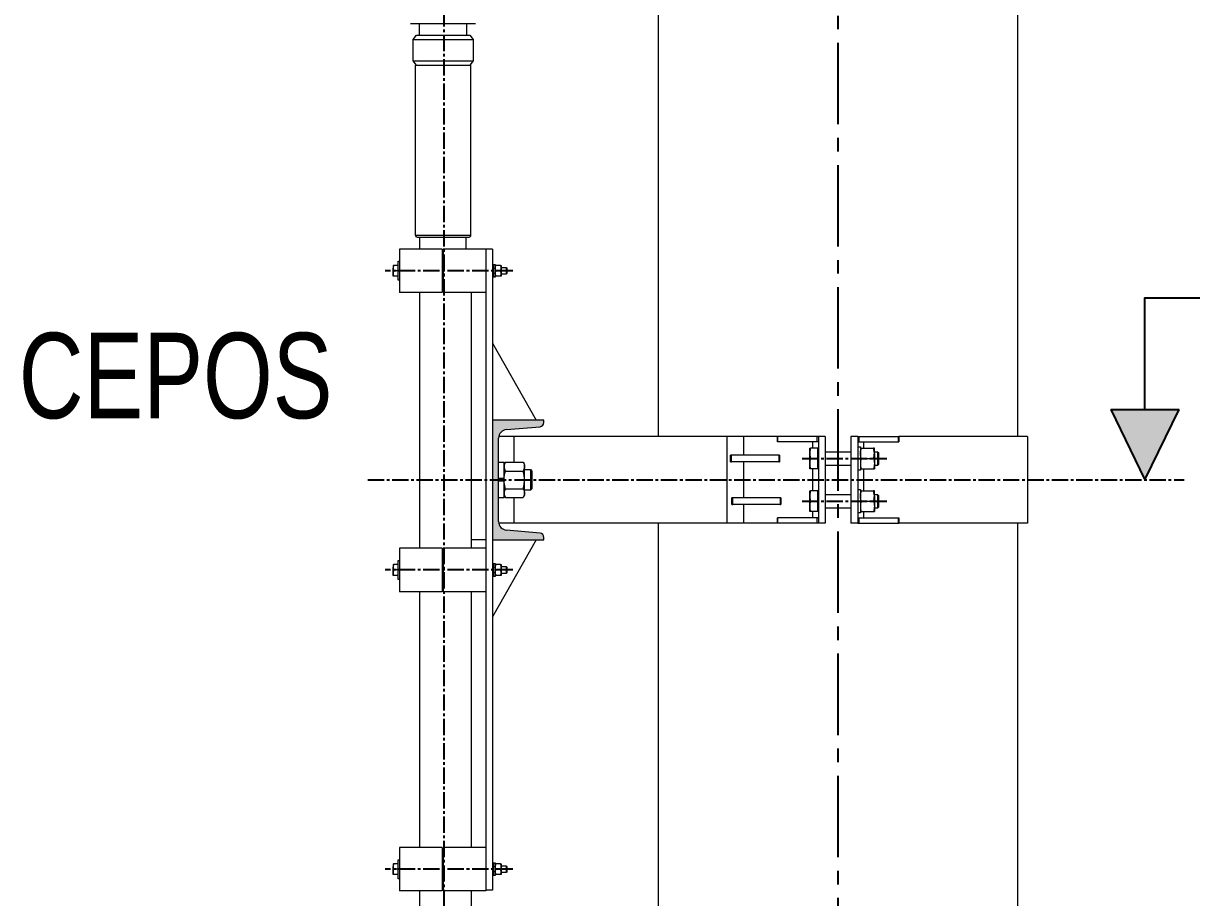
# Model space of a CAD drawing. Header units: millimetres. Extents: x 1587714 to 3094800, y -694377 to -413614.
# Drawn here: x 2045935 to 2047301, y -555369 to -554347 of the extents above; entities that cross this region are included whole.
import ezdxf

# ---------------------------------------------------------------- set-up
doc = ezdxf.new("R2010")
doc.units = ezdxf.units.MM
doc.linetypes.add('CENTER2', pattern=[28.575, 19.05, -3.175, 3.175, -3.175])
for name, color, linetype in [('0_EJES', 1, 'CENTER2'), ('M0_EQUIPOS', 7, 'Continuous'), ('M2_PLBULONES', 2, 'Continuous'), ('M_DIM', 1, 'Continuous'), ('M_HATCH', 9, 'Continuous')]:
    doc.layers.add(name, color=color, linetype=linetype)
doc.styles.add('ARIAL', font='arial.ttf', dxfattribs={"width": 0.8})

msp = doc.modelspace()

# ---------------------------------------------------------------- hatches: boundary and pattern name
at = {"layer": 'M_HATCH'}
msp.add_hatch(color=256, dxfattribs=at).paths.add_polyline_path([(2046490.7201, -554831.7805), (2046490.7201, -554929.4294, 0.388878732), (2046499.8486, -554939.3913), (2046539.1559, -554942.8303, -0.388878732), (2046543.7201, -554947.8112), (2046543.7201, -554950.6049), (2046483.7201, -554950.6049), (2046483.7201, -554810.6049), (2046543.7201, -554810.6049), (2046543.7201, -554813.3986, -0.388878732), (2046539.1559, -554818.3796), (2046499.8486, -554821.8185, 0.388878732)])

# ---------------------------------------------------------------- linework, layer by layer
at = {"layer": '0_EJES', "color": 8, "ltscale": 5}
msp.add_line((2046887.7201, -561179.822), (2046887.7201, -549179.822), dxfattribs=at)
at = {"layer": '0_EJES'}
for p, q in [((2046427.1142, -560322.6049), (2046427.1142, -553120.5363)), ((2046507.2944, -554636.005), (2046357.8351, -554636.005)), ((2046845.6581, -554855.605), (2046944.7021, -554855.605)), ((2046337.6455, -554880.6049), (2047292.408, -554880.6049)), ((2046845.6581, -554905.6049), (2046944.7021, -554905.6049)), ((2046507.2944, -554986.005), (2046357.8351, -554986.005)), ((2046507.2944, -555336.0049), (2046357.8351, -555336.0049))]:
    msp.add_line(p, q, dxfattribs=at)
at = {"layer": 'M0_EQUIPOS', "color": 1, "linetype": 'Continuous', "lineweight": 15}
for p, q in [((2046677.7201, -554829.805), (2046677.7201, -552466.405)), ((2047097.7201, -552466.405), (2047097.7201, -554829.805)), ((2046677.7201, -555443.8049), (2046677.7201, -554931.4049)), ((2047097.7201, -554931.4049), (2047097.7201, -555443.8049))]:
    msp.add_line(p, q, dxfattribs=at)
at = {"layer": 'M0_EQUIPOS', "color": 221, "linetype": 'Continuous', "lineweight": 15}
for p, q in [((2046387.8201, -554346.6049), (2046463.8201, -554346.6049)), ((2046398.3201, -554360.6049), (2046398.3201, -554346.6049)), ((2046453.3201, -554346.6049), (2046453.3201, -554360.6049)), ((2046390.8201, -554365.6049), (2046394.5485, -554360.6049)), ((2046390.8201, -554390.6049), (2046390.8201, -554365.6049)), ((2046390.8201, -554365.6049), (2046460.8201, -554365.6049)), ((2046394.5485, -554360.6049), (2046457.0917, -554360.6049)), ((2046457.0917, -554360.6049), (2046460.8201, -554365.6049)), ((2046460.8201, -554365.6049), (2046460.8201, -554390.6049)), ((2046394.5485, -554395.6049), (2046390.8201, -554390.6049)), ((2046390.8201, -554390.6049), (2046460.8201, -554390.6049)), ((2046393.3201, -554594.6049), (2046393.3201, -554395.6049)), ((2046393.3201, -554395.6049), (2046458.3201, -554395.6049)), ((2046460.8201, -554390.6049), (2046457.0917, -554395.6049)), ((2046458.3201, -554594.6049), (2046458.3201, -554395.6049)), ((2046458.3201, -554594.6049), (2046393.3201, -554594.6049)), ((2046395.3201, -554596.6049), (2046456.3201, -554596.6049))]:
    msp.add_line(p, q, dxfattribs=at)
at = {"layer": 'M0_EQUIPOS', "color": 180, "linetype": 'Continuous', "lineweight": 15}
for p, q in [((2046398.7201, -554610.6049), (2046398.7201, -554596.6049)), ((2046452.9201, -554610.6049), (2046452.9201, -554596.6049)), ((2046398.7201, -554960.605), (2046398.7201, -554661.4049)), ((2046458.7201, -554661.4049), (2046458.7201, -554960.605)), ((2046398.7201, -555310.6049), (2046398.7201, -555011.4049)), ((2046458.7201, -555011.4049), (2046458.7201, -555310.6049)), ((2046398.7201, -555895.6049), (2046398.7201, -555361.405)), ((2046458.7201, -555361.405), (2046458.7201, -555895.6049))]:
    msp.add_line(p, q, dxfattribs=at)
at = {"layer": 'M0_EQUIPOS', "linetype": 'Continuous', "lineweight": 15}
for p, q in [((2046374.8201, -554610.6049), (2046374.8201, -554661.4049)), ((2046424.8201, -554610.6049), (2046374.8201, -554610.6049)), ((2046424.8201, -554610.6049), (2046424.8201, -554661.4049)), ((2046425.8201, -554610.6049), (2046425.8201, -554661.4049)), ((2046475.8201, -554610.6049), (2046425.8201, -554610.6049)), ((2046475.8201, -554610.6049), (2046475.8201, -554661.4049)), ((2046475.8201, -554610.6049), (2046475.8201, -555360.6049)), ((2046483.7201, -554610.6049), (2046475.8201, -554610.6049)), ((2046483.7201, -554610.6049), (2046483.7201, -554810.6049)), ((2046424.8201, -554632.0362), (2046425.8201, -554632.0362)), ((2046425.8201, -554639.9736), (2046424.8201, -554639.9736)), ((2046424.8201, -554661.4049), (2046374.8201, -554661.4049)), ((2046475.8201, -554661.4049), (2046425.8201, -554661.4049)), ((2046483.7201, -554720.6049), (2046534.5201, -554810.6049)), ((2046483.7201, -554810.6049), (2046483.7201, -554950.6049)), ((2046543.7201, -554810.6049), (2046483.7201, -554810.6049)), ((2046499.8486, -554821.8185), (2046539.1559, -554818.3796)), ((2046543.7201, -554813.3985), (2046543.7201, -554810.6049)), ((2046490.7201, -554929.4294), (2046490.7201, -554831.7805)), ((2046508.6201, -554829.805), (2046490.9172, -554829.805)), ((2046757.7201, -554829.805), (2046508.6201, -554829.805)), ((2046508.6201, -554829.805), (2046508.6201, -554859.8203)), ((2046776.948, -554829.805), (2046757.7201, -554829.805)), ((2046757.7201, -554829.805), (2046757.7201, -554931.4049)), ((2046776.948, -554829.805), (2046776.948, -554851.655)), ((2046816.7072, -554829.805), (2046776.948, -554829.805)), ((2046816.7072, -554836.1549), (2046816.7072, -554829.805)), ((2046816.9228, -554829.805), (2046816.7072, -554829.805)), ((2046816.9228, -554829.805), (2046816.9228, -554836.1549)), ((2046863.0358, -554829.805), (2046816.9228, -554829.805)), ((2046863.0358, -554829.805), (2046863.0358, -554836.1549)), ((2046864.8201, -554829.805), (2046863.0358, -554829.805)), ((2046872.7201, -554829.805), (2046864.8201, -554829.805)), ((2046864.8201, -554829.805), (2046864.8201, -554931.4049)), ((2046872.7201, -554829.805), (2046872.7201, -554931.4049)), ((2046902.7201, -554829.805), (2046902.7201, -554931.4049)), ((2046910.6201, -554829.805), (2046902.7201, -554829.805)), ((2046910.6201, -554829.805), (2046910.6201, -554931.4049)), ((2046910.6202, -554829.805), (2046912.4045, -554829.805)), ((2046912.4045, -554836.1549), (2046912.4045, -554829.805)), ((2046912.4045, -554829.805), (2046958.5174, -554829.805)), ((2046958.5174, -554836.1549), (2046958.5174, -554829.805)), ((2046958.5174, -554829.805), (2046958.7331, -554829.805)), ((2046958.7331, -554829.805), (2046958.7331, -554836.1549)), ((2047109.1201, -554829.805), (2046958.7331, -554829.805)), ((2047109.1201, -554829.805), (2047109.1201, -554931.4049)), ((2046816.9228, -554836.1549), (2046816.7072, -554836.1549)), ((2046863.0358, -554836.1549), (2046816.9228, -554836.1549)), ((2046857.8977, -554836.1549), (2046857.8977, -554843.6049)), ((2046864.8201, -554836.1549), (2046863.0358, -554836.1549)), ((2046910.6202, -554836.1549), (2046912.4045, -554836.1549)), ((2046912.4045, -554836.1549), (2046958.5174, -554836.1549)), ((2046917.5425, -554836.1549), (2046917.5425, -554843.6049)), ((2046958.5174, -554836.1549), (2046958.7331, -554836.1549)), ((2046761.8103, -554859.555), (2046761.8103, -554851.655)), ((2046762.9329, -554851.655), (2046761.8103, -554851.655)), ((2046761.8103, -554859.555), (2046762.9329, -554859.555)), ((2046762.9329, -554859.555), (2046762.9329, -554851.655)), ((2046818.4269, -554851.655), (2046762.9329, -554851.655)), ((2046818.4269, -554859.555), (2046762.9329, -554859.555)), ((2046776.948, -554859.555), (2046776.948, -554901.6549)), ((2046818.4269, -554851.655), (2046818.4269, -554859.555)), ((2046819.3042, -554851.655), (2046818.4269, -554851.655)), ((2046818.4269, -554859.555), (2046819.3042, -554859.555)), ((2046819.3042, -554851.655), (2046819.3042, -554859.555)), ((2046857.8977, -554867.6049), (2046857.8977, -554893.6049)), ((2046917.5425, -554867.6049), (2046917.5425, -554893.6049)), ((2046508.6201, -554901.3895), (2046508.6201, -554931.4049)), ((2046763.3314, -554909.5549), (2046763.3314, -554901.6549)), ((2046764.461, -554901.6549), (2046763.3314, -554901.6549)), ((2046764.461, -554909.5549), (2046764.461, -554901.6549)), ((2046819.9059, -554901.6549), (2046764.461, -554901.6549)), ((2046819.9059, -554901.6549), (2046819.9059, -554909.5549)), ((2046820.7763, -554901.6549), (2046819.9059, -554901.6549)), ((2046820.7763, -554901.6549), (2046820.7763, -554909.5549)), ((2046913.7825, -554891.9017), (2046913.7825, -554919.3083)), ((2046763.3314, -554909.5549), (2046764.461, -554909.5549)), ((2046819.9059, -554909.5549), (2046764.461, -554909.5549)), ((2046776.948, -554909.5549), (2046776.948, -554931.4049)), ((2046819.9059, -554909.5549), (2046820.7763, -554909.5549)), ((2046816.7072, -554931.4049), (2046816.7072, -554925.055)), ((2046816.9228, -554925.055), (2046816.7072, -554925.055)), ((2046816.9228, -554925.055), (2046816.9228, -554931.4049)), ((2046863.0358, -554925.055), (2046816.9228, -554925.055)), ((2046857.8977, -554917.6049), (2046857.8977, -554925.055)), ((2046864.8201, -554925.055), (2046863.0358, -554925.055)), ((2046863.0358, -554925.055), (2046863.0358, -554931.4049)), ((2046913.7825, -554919.3083), (2046910.6201, -554919.3083)), ((2046910.6202, -554925.055), (2046912.4045, -554925.055)), ((2046912.4045, -554931.4049), (2046912.4045, -554925.055)), ((2046912.4045, -554925.055), (2046958.5174, -554925.055)), ((2046917.5425, -554917.6049), (2046917.5425, -554925.055)), ((2046958.5174, -554931.4049), (2046958.5174, -554925.055)), ((2046958.5174, -554925.055), (2046958.7331, -554925.055)), ((2046958.7331, -554925.055), (2046958.7331, -554931.4049)), ((2046508.6201, -554931.4049), (2046490.9172, -554931.4049)), ((2046539.1559, -554942.8303), (2046499.8486, -554939.3913)), ((2046757.7201, -554931.4049), (2046508.6201, -554931.4049)), ((2046776.948, -554931.4049), (2046757.7201, -554931.4049)), ((2046816.7072, -554931.4049), (2046776.948, -554931.4049)), ((2046816.9228, -554931.4049), (2046816.7072, -554931.4049)), ((2046863.0358, -554931.4049), (2046816.9228, -554931.4049)), ((2046864.8201, -554931.4049), (2046863.0358, -554931.4049)), ((2046872.7201, -554931.4049), (2046864.8201, -554931.4049)), ((2046910.6201, -554931.4049), (2046902.7201, -554931.4049)), ((2046910.6202, -554931.4049), (2046912.4045, -554931.4049)), ((2046912.4045, -554931.4049), (2046958.5174, -554931.4049)), ((2046958.5174, -554931.4049), (2046958.7331, -554931.4049)), ((2047109.1201, -554931.4049), (2046958.7331, -554931.4049)), ((2046475.8201, -554950.6049), (2046458.7201, -554950.6049)), ((2046483.7201, -554950.6049), (2046543.7201, -554950.6049)), ((2046483.7201, -554950.6049), (2046483.7201, -555360.6049)), ((2046534.5201, -554950.6049), (2046483.7201, -555040.6049)), ((2046543.7201, -554950.6049), (2046543.7201, -554947.8112)), ((2046424.8201, -554960.605), (2046374.8201, -554960.605)), ((2046374.8201, -554960.605), (2046374.8201, -555011.4049)), ((2046424.8201, -554960.605), (2046424.8201, -555011.4049)), ((2046475.8201, -554960.605), (2046425.8201, -554960.605)), ((2046425.8201, -554960.605), (2046425.8201, -555011.4049)), ((2046475.8201, -554960.605), (2046475.8201, -555011.4049)), ((2046424.8201, -554982.0362), (2046425.8201, -554982.0362)), ((2046425.8201, -554989.9737), (2046424.8201, -554989.9737)), ((2046424.8201, -555011.4049), (2046374.8201, -555011.4049)), ((2046475.8201, -555011.4049), (2046425.8201, -555011.4049)), ((2046374.8201, -555310.6049), (2046374.8201, -555361.405)), ((2046424.8201, -555310.6049), (2046374.8201, -555310.6049)), ((2046424.8201, -555310.6049), (2046424.8201, -555361.405)), ((2046425.8201, -555310.6049), (2046425.8201, -555361.405)), ((2046475.8201, -555310.6049), (2046425.8201, -555310.6049)), ((2046475.8201, -555310.6049), (2046475.8201, -555361.405)), ((2046424.8201, -555332.0362), (2046425.8201, -555332.0362)), ((2046425.8201, -555339.9736), (2046424.8201, -555339.9736)), ((2046424.8201, -555361.405), (2046374.8201, -555361.405)), ((2046475.8201, -555361.405), (2046425.8201, -555361.405)), ((2046483.7201, -555360.6049), (2046475.8201, -555360.6049))]:
    msp.add_line(p, q, dxfattribs=at)
at = {"layer": 'M0_EQUIPOS', "color": 221, "linetype": 'Continuous', "lineweight": 15}
for centre, start, end in [((2046395.3201, -554594.6049), 180, 270), ((2046456.3201, -554594.6049), 270, 0)]:
    msp.add_arc(centre, 2, start, end, dxfattribs=at)
at = {"layer": 'M0_EQUIPOS', "linetype": 'Continuous', "lineweight": 15}
for centre, radius, start, end in [((2046538.7201, -554813.3986), 5, 275, 0), ((2046500.7201, -554831.7805), 10, 95, 180), ((2046500.7201, -554929.4294), 10, 180, 265), ((2046538.7201, -554947.8112), 5, 0, 85)]:
    msp.add_arc(centre, radius, start, end, dxfattribs=at)
at = {"layer": 'M2_PLBULONES', "linetype": 'Continuous', "lineweight": 15}
for p, q in [((2046373.2199, -554624.8924), (2046374.8201, -554624.8924)), ((2046373.2199, -554645.1052), (2046373.2199, -554624.8924)), ((2046484.8201, -554628.5627), (2046486.8013, -554628.5627)), ((2046484.8201, -554628.5627), (2046484.8201, -554643.4471)), ((2046486.8013, -554628.5627), (2046486.8013, -554643.4471)), ((2046367.8181, -554629.655), (2046367.2509, -554632.8299)), ((2046367.2509, -554629.655), (2046367.2509, -554632.8299)), ((2046367.2509, -554639.1799), (2046367.2509, -554632.8299)), ((2046367.8181, -554636.0049), (2046367.2509, -554639.1799)), ((2046367.2509, -554642.3549), (2046367.2509, -554639.1799)), ((2046373.2199, -554629.655), (2046367.8181, -554629.655)), ((2046373.2199, -554636.0049), (2046367.8181, -554636.0049)), ((2046373.2199, -554642.3549), (2046367.8181, -554642.3549)), ((2046483.7201, -554632.0362), (2046484.8201, -554632.0362)), ((2046484.8201, -554639.9736), (2046483.7201, -554639.9736)), ((2046492.9418, -554629.655), (2046487.5951, -554629.655)), ((2046492.9418, -554636.0049), (2046487.5951, -554636.0049)), ((2046492.9418, -554642.3549), (2046487.5951, -554642.3549)), ((2046493.7355, -554629.655), (2046493.7355, -554632.8299)), ((2046493.7355, -554632.0362), (2046499.59, -554632.0362)), ((2046493.7355, -554632.8299), (2046493.7355, -554639.1799)), ((2046493.7355, -554639.1799), (2046493.7355, -554642.3549)), ((2046499.59, -554639.9736), (2046493.7355, -554639.9736)), ((2046499.59, -554632.0362), (2046500.2199, -554632.6661)), ((2046499.59, -554632.0362), (2046499.59, -554639.9736)), ((2046500.2199, -554639.3437), (2046499.59, -554639.9736)), ((2046500.2199, -554632.6661), (2046500.2199, -554639.3437)), ((2046373.2199, -554647.1174), (2046373.2199, -554645.1052)), ((2046374.8201, -554647.1174), (2046373.2199, -554647.1174)), ((2046486.8013, -554643.4471), (2046484.8201, -554643.4471)), ((2046854.5001, -554849.6049), (2046854.5001, -554843.6049)), ((2046864.0201, -554843.6049), (2046855.5719, -554843.6049)), ((2046864.0201, -554843.6049), (2046864.8201, -554843.6049)), ((2046864.0201, -554849.6049), (2046864.0201, -554843.6049)), ((2046872.7201, -554847.6049), (2046902.7201, -554847.6049)), ((2046910.6201, -554841.9016), (2046913.7825, -554841.9016)), ((2046913.7825, -554841.9016), (2046913.7825, -554869.3082)), ((2046914.8543, -554843.6049), (2046929.1107, -554843.6049)), ((2046930.1825, -554849.6049), (2046930.1825, -554843.6049)), ((2046930.1825, -554847.6049), (2046933.7186, -554847.6049)), ((2046933.7186, -554847.6049), (2046934.8201, -554848.7064)), ((2046933.7186, -554847.6049), (2046933.7186, -554863.605)), ((2046490.7201, -554859.688), (2046497.0701, -554859.688)), ((2046497.0701, -554878.9638), (2046497.0701, -554859.688)), ((2046497.0701, -554862.6049), (2046498.6778, -554859.8203)), ((2046498.6778, -554859.8203), (2046519.3624, -554859.8203)), ((2046519.3624, -554859.8203), (2046520.9701, -554862.6049)), ((2046854.5001, -554861.6049), (2046854.5001, -554849.6049)), ((2046854.5001, -554867.6049), (2046854.5001, -554861.6049)), ((2046864.0201, -554855.605), (2046855.5719, -554855.605)), ((2046864.0201, -554855.605), (2046864.0201, -554849.6049)), ((2046864.0201, -554861.6049), (2046864.0201, -554855.605)), ((2046864.0201, -554867.6049), (2046864.0201, -554861.6049)), ((2046914.8543, -554855.605), (2046929.1107, -554855.605)), ((2046930.1825, -554849.6049), (2046930.1825, -554861.6049)), ((2046930.1825, -554861.6049), (2046930.1825, -554867.6049)), ((2046934.8201, -554848.7064), (2046934.8201, -554862.5035)), ((2046498.6778, -554870.2126), (2046519.3624, -554870.2126)), ((2046520.9701, -554865.0164), (2046520.9701, -554862.6049)), ((2046520.9701, -554880.6049), (2046520.9701, -554865.0164)), ((2046520.9701, -554868.605), (2046527.9721, -554868.605)), ((2046527.9721, -554868.605), (2046529.6201, -554870.2529)), ((2046527.9721, -554868.605), (2046527.9721, -554869.5142)), ((2046527.9721, -554869.5142), (2046527.9721, -554892.6049)), ((2046529.6201, -554870.2529), (2046529.6201, -554871.0373)), ((2046529.6201, -554871.0373), (2046529.6201, -554890.9569)), ((2046864.0201, -554867.6049), (2046855.5719, -554867.6049)), ((2046864.8201, -554867.6049), (2046864.0201, -554867.6049)), ((2046902.7201, -554863.605), (2046872.7201, -554863.605)), ((2046913.7825, -554869.3082), (2046910.6201, -554869.3082)), ((2046914.8543, -554867.6049), (2046929.1107, -554867.6049)), ((2046933.7186, -554863.605), (2046930.1825, -554863.605)), ((2046934.8201, -554862.5035), (2046933.7186, -554863.605)), ((2046497.0701, -554878.9638), (2046490.7201, -554878.9638)), ((2046490.7201, -554879.5936), (2046497.0701, -554879.5936)), ((2046490.7201, -554881.6163), (2046497.0701, -554881.6163)), ((2046497.0701, -554882.2461), (2046490.7201, -554882.2461)), ((2046497.0701, -554879.1927), (2046497.0701, -554878.9638)), ((2046497.0701, -554880.6049), (2046497.0701, -554879.1927)), ((2046497.0701, -554880.6049), (2046497.0701, -554882.0172)), ((2046497.0701, -554882.0172), (2046497.0701, -554882.2461)), ((2046497.0701, -554901.5219), (2046497.0701, -554882.2461)), ((2046520.9701, -554896.1933), (2046520.9701, -554880.6049)), ((2046497.0701, -554901.5219), (2046490.7201, -554901.5219)), ((2046498.6778, -554901.3895), (2046497.0701, -554898.6049)), ((2046498.6778, -554890.9972), (2046519.3624, -554890.9972)), ((2046498.6778, -554901.3895), (2046519.3624, -554901.3895)), ((2046520.9701, -554898.6049), (2046519.3624, -554901.3895)), ((2046527.9721, -554892.6049), (2046520.9701, -554892.6049)), ((2046520.9701, -554898.6049), (2046520.9701, -554896.1933)), ((2046529.6201, -554890.9569), (2046527.9721, -554892.6049)), ((2046854.5001, -554899.6049), (2046854.5001, -554893.6049)), ((2046854.5001, -554911.6049), (2046854.5001, -554899.6049)), ((2046864.0201, -554893.6049), (2046855.5719, -554893.6049)), ((2046864.0201, -554893.6049), (2046864.8201, -554893.6049)), ((2046864.0201, -554899.6049), (2046864.0201, -554893.6049)), ((2046864.0201, -554905.6049), (2046864.0201, -554899.6049)), ((2046872.7201, -554897.6049), (2046902.7201, -554897.6049)), ((2046910.6201, -554891.9017), (2046913.7825, -554891.9017)), ((2046914.8543, -554893.6049), (2046929.1107, -554893.6049)), ((2046930.1825, -554899.6049), (2046930.1825, -554893.6049)), ((2046930.1825, -554897.6049), (2046933.7186, -554897.6049)), ((2046930.1825, -554899.6049), (2046930.1825, -554911.6049)), ((2046933.7186, -554897.6049), (2046934.8201, -554898.7064)), ((2046933.7186, -554897.6049), (2046933.7186, -554913.6049)), ((2046934.8201, -554898.7064), (2046934.8201, -554912.5034)), ((2046854.5001, -554917.6049), (2046854.5001, -554911.6049)), ((2046864.0201, -554905.6049), (2046855.5719, -554905.6049)), ((2046864.0201, -554911.6049), (2046864.0201, -554905.6049)), ((2046864.0201, -554917.6049), (2046864.0201, -554911.6049)), ((2046902.7201, -554913.6049), (2046872.7201, -554913.6049)), ((2046914.8543, -554905.6049), (2046929.1107, -554905.6049)), ((2046930.1825, -554911.6049), (2046930.1825, -554917.6049)), ((2046933.7186, -554913.6049), (2046930.1825, -554913.6049)), ((2046934.8201, -554912.5034), (2046933.7186, -554913.6049)), ((2046864.0201, -554917.6049), (2046855.5719, -554917.6049)), ((2046864.8201, -554917.6049), (2046864.0201, -554917.6049)), ((2046914.8543, -554917.6049), (2046929.1107, -554917.6049)), ((2046367.8181, -554979.655), (2046367.2509, -554982.8299)), ((2046367.2509, -554979.655), (2046367.2509, -554982.8299)), ((2046367.2509, -554989.1799), (2046367.2509, -554982.8299)), ((2046373.2199, -554979.655), (2046367.8181, -554979.655)), ((2046373.2199, -554974.8924), (2046374.8201, -554974.8924)), ((2046373.2199, -554995.1052), (2046373.2199, -554974.8924)), ((2046483.7201, -554982.0362), (2046484.8201, -554982.0362)), ((2046484.8201, -554978.5628), (2046486.8013, -554978.5628)), ((2046484.8201, -554978.5628), (2046484.8201, -554993.4471)), ((2046486.8013, -554978.5628), (2046486.8013, -554993.4471)), ((2046492.9418, -554979.655), (2046487.5951, -554979.655)), ((2046493.7355, -554979.655), (2046493.7355, -554982.8299)), ((2046493.7355, -554982.0362), (2046499.59, -554982.0362)), ((2046493.7355, -554982.8299), (2046493.7355, -554989.1799)), ((2046499.59, -554982.0362), (2046500.2199, -554982.6661)), ((2046499.59, -554982.0362), (2046499.59, -554989.9737)), ((2046500.2199, -554982.6661), (2046500.2199, -554989.3437)), ((2046367.8181, -554986.0049), (2046367.2509, -554989.1799)), ((2046367.2509, -554992.3549), (2046367.2509, -554989.1799)), ((2046373.2199, -554986.0049), (2046367.8181, -554986.0049)), ((2046373.2199, -554992.3549), (2046367.8181, -554992.3549)), ((2046373.2199, -554997.1175), (2046373.2199, -554995.1052)), ((2046374.8201, -554997.1175), (2046373.2199, -554997.1175)), ((2046484.8201, -554989.9737), (2046483.7201, -554989.9737)), ((2046486.8013, -554993.4471), (2046484.8201, -554993.4471)), ((2046492.9418, -554986.0049), (2046487.5951, -554986.0049)), ((2046492.9418, -554992.3549), (2046487.5951, -554992.3549)), ((2046493.7355, -554989.1799), (2046493.7355, -554992.3549)), ((2046499.59, -554989.9737), (2046493.7355, -554989.9737)), ((2046500.2199, -554989.3437), (2046499.59, -554989.9737)), ((2046373.2199, -555324.8925), (2046374.8201, -555324.8925)), ((2046373.2199, -555345.1052), (2046373.2199, -555324.8925)), ((2046367.8181, -555329.6549), (2046367.2509, -555332.8299)), ((2046367.2509, -555329.6549), (2046367.2509, -555332.8299)), ((2046367.2509, -555339.1799), (2046367.2509, -555332.8299)), ((2046367.8181, -555336.0049), (2046367.2509, -555339.1799)), ((2046367.2509, -555342.355), (2046367.2509, -555339.1799)), ((2046373.2199, -555329.6549), (2046367.8181, -555329.6549)), ((2046373.2199, -555336.0049), (2046367.8181, -555336.0049)), ((2046483.7201, -555332.0362), (2046484.8201, -555332.0362)), ((2046484.8201, -555339.9736), (2046483.7201, -555339.9736)), ((2046484.8201, -555328.5627), (2046486.8013, -555328.5627)), ((2046484.8201, -555328.5627), (2046484.8201, -555343.4472)), ((2046486.8013, -555328.5627), (2046486.8013, -555343.4472)), ((2046492.9418, -555329.6549), (2046487.5951, -555329.6549)), ((2046492.9418, -555336.0049), (2046487.5951, -555336.0049)), ((2046493.7355, -555329.6549), (2046493.7355, -555332.8299)), ((2046493.7355, -555332.0362), (2046499.59, -555332.0362)), ((2046493.7355, -555332.8299), (2046493.7355, -555339.1799)), ((2046493.7355, -555339.1799), (2046493.7355, -555342.355)), ((2046499.59, -555339.9736), (2046493.7355, -555339.9736)), ((2046499.59, -555332.0362), (2046500.2199, -555332.6661)), ((2046499.59, -555332.0362), (2046499.59, -555339.9736)), ((2046500.2199, -555339.3437), (2046499.59, -555339.9736)), ((2046500.2199, -555332.6661), (2046500.2199, -555339.3437)), ((2046373.2199, -555342.355), (2046367.8181, -555342.355)), ((2046373.2199, -555347.1174), (2046373.2199, -555345.1052)), ((2046374.8201, -555347.1174), (2046373.2199, -555347.1174)), ((2046486.8013, -555343.4472), (2046484.8201, -555343.4472)), ((2046492.9418, -555342.355), (2046487.5951, -555342.355))]:
    msp.add_line(p, q, dxfattribs=at)
for points, knots in [([(2046367.2509, -554629.655), (2046367.2572, -554629.655), (2046367.2842, -554629.655), (2046367.5861, -554629.655), (2046367.8181, -554629.655)], [0, 0, 0, 0, 0.2318664923, 1, 1, 1, 1]), ([(2046367.2509, -554632.8299), (2046367.2515, -554632.9052), (2046367.2596, -554633.9776), (2046367.549, -554635.0282), (2046367.8181, -554636.0049)], [0, 0, 0, 0, 0.070191214, 1, 1, 1, 1]), ([(2046367.2509, -554639.1799), (2046367.2515, -554639.2552), (2046367.2595, -554640.3268), (2046367.549, -554641.3778), (2046367.8181, -554642.3549)], [0, 0, 0, 0, 0.0702648318, 1, 1, 1, 1]), ([(2046367.8181, -554642.3549), (2046367.5861, -554642.3549), (2046367.2842, -554642.3549), (2046367.2572, -554642.3549), (2046367.2509, -554642.3549)], [0, 0, 0, 0, 0.7681335077, 1, 1, 1, 1]), ([(2046486.8013, -554632.8299), (2046486.8961, -554632.0126), (2046487.0226, -554630.9225), (2046487.4805, -554629.9087), (2046487.5951, -554629.655)], [0, 0, 0, 0, 0.749748771, 1, 1, 1, 1]), ([(2046487.5951, -554629.655), (2046487.4081, -554629.655), (2046487.0298, -554629.655), (2046486.8188, -554629.655), (2046486.8046, -554629.655), (2046486.8013, -554629.655)], [0, 0, 0, 0, 0.429925074, 0.870070743, 1, 1, 1, 1]), ([(2046487.5951, -554636.0049), (2046487.4081, -554635.5652), (2046487.0299, -554634.6755), (2046486.8188, -554633.592), (2046486.8046, -554632.9713), (2046486.8013, -554632.8299)], [0, 0, 0, 0, 0.4299926481, 0.8700987382, 1, 1, 1, 1]), ([(2046486.8013, -554639.1799), (2046486.8039, -554639.0543), (2046486.8237, -554638.0717), (2046487.1436, -554636.9942), (2046487.5511, -554636.1013), (2046487.5951, -554636.0049)], [0, 0, 0, 0, 0.115627738, 0.904533043, 1, 1, 1, 1]), ([(2046487.5951, -554642.3549), (2046487.4742, -554642.0868), (2046487.017, -554641.0723), (2046486.8927, -554639.982), (2046486.8013, -554639.1799)], [0, 0, 0, 0, 0.264321129, 1, 1, 1, 1]), ([(2046486.8013, -554642.3549), (2046486.8961, -554642.3549), (2046487.0224, -554642.3549), (2046487.4805, -554642.3549), (2046487.5951, -554642.3549)], [0, 0, 0, 0, 0.7498500183, 1, 1, 1, 1]), ([(2046493.7355, -554632.8299), (2046493.6407, -554632.0126), (2046493.5143, -554630.9225), (2046493.0564, -554629.9087), (2046492.9418, -554629.655)], [0, 0, 0, 0, 0.7497492797, 1, 1, 1, 1]), ([(2046492.9418, -554629.655), (2046493.1287, -554629.655), (2046493.5071, -554629.655), (2046493.7181, -554629.655), (2046493.7323, -554629.655), (2046493.7355, -554629.655)], [0, 0, 0, 0, 0.4299251, 0.870070796, 1, 1, 1, 1]), ([(2046492.9418, -554636.0049), (2046493.1287, -554635.5652), (2046493.507, -554634.6755), (2046493.7181, -554633.592), (2046493.7323, -554632.9713), (2046493.7355, -554632.8299)], [0, 0, 0, 0, 0.429992675, 0.870098792, 1, 1, 1, 1]), ([(2046493.7355, -554639.1799), (2046493.733, -554639.0543), (2046493.7131, -554638.0717), (2046493.3932, -554636.9942), (2046492.9858, -554636.1013), (2046492.9418, -554636.0049)], [0, 0, 0, 0, 0.115627854, 0.904534385, 1, 1, 1, 1]), ([(2046492.9418, -554642.3549), (2046493.0626, -554642.0868), (2046493.5199, -554641.0723), (2046493.6441, -554639.982), (2046493.7355, -554639.1799)], [0, 0, 0, 0, 0.264320049, 1, 1, 1, 1]), ([(2046493.7355, -554642.3549), (2046493.6408, -554642.3549), (2046493.5145, -554642.3549), (2046493.0564, -554642.3549), (2046492.9418, -554642.3549)], [0, 0, 0, 0, 0.7498505279, 1, 1, 1, 1]), ([(2046855.5719, -554843.6049), (2046855.1338, -554845.124), (2046854.5632, -554847.1029), (2046854.512, -554849.1332), (2046854.5001, -554849.6049)], [0, 0, 0, 0, 0.767633753, 1, 1, 1, 1]), ([(2046854.5001, -554843.6049), (2046854.5014, -554843.6049), (2046854.5111, -554843.6049), (2046854.7452, -554843.6049), (2046855.2947, -554843.6049), (2046855.5719, -554843.6049)], [0, 0, 0, 0, 0.070098202, 0.530788362, 1, 1, 1, 1]), ([(2046913.7825, -554849.6049), (2046913.7984, -554849.0594), (2046913.8577, -554847.0285), (2046914.4333, -554845.0511), (2046914.8543, -554843.6049)], [0, 0, 0, 0, 0.2686287231, 1, 1, 1, 1]), ([(2046913.7825, -554843.6049), (2046913.7838, -554843.6049), (2046913.7934, -554843.6049), (2046914.0276, -554843.6049), (2046914.5771, -554843.6049), (2046914.8543, -554843.6049)], [0, 0, 0, 0, 0.070098179, 0.53078835, 1, 1, 1, 1]), ([(2046930.1825, -554849.6049), (2046930.1666, -554849.0594), (2046930.1074, -554847.0285), (2046929.5317, -554845.0511), (2046929.1107, -554843.6049)], [0, 0, 0, 0, 0.2686287231, 1, 1, 1, 1]), ([(2046930.1825, -554843.6049), (2046930.1812, -554843.6049), (2046930.1715, -554843.6049), (2046929.9375, -554843.6049), (2046929.388, -554843.6049), (2046929.1107, -554843.6049)], [0, 0, 0, 0, 0.070098255, 0.530788178, 1, 1, 1, 1]), ([(2046498.6778, -554859.8203), (2046498.2285, -554860.6642), (2046497.3216, -554862.3673), (2046497.1544, -554864.1281), (2046497.0701, -554865.0164)], [0, 0, 0, 0, 0.495471499, 1, 1, 1, 1]), ([(2046519.3624, -554859.8203), (2046519.8118, -554860.6642), (2046520.7187, -554862.3673), (2046520.8858, -554864.1281), (2046520.9701, -554865.0164)], [0, 0, 0, 0, 0.495471499, 1, 1, 1, 1]), ([(2046854.5001, -554849.6049), (2046854.5364, -554850.3996), (2046854.6095, -554852.001), (2046855.0639, -554854.0002), (2046855.441, -554855.1913), (2046855.5719, -554855.605)], [0, 0, 0, 0, 0.391366145, 0.788632663, 1, 1, 1, 1]), ([(2046855.5719, -554855.605), (2046855.2724, -554856.5794), (2046854.6677, -554858.5461), (2046854.5563, -554860.5791), (2046854.5001, -554861.6049)], [0, 0, 0, 0, 0.4954648374, 1, 1, 1, 1]), ([(2046854.5001, -554861.6049), (2046854.5014, -554861.7471), (2046854.5111, -554862.8242), (2046854.7452, -554864.8548), (2046855.2947, -554866.6826), (2046855.5719, -554867.6049)], [0, 0, 0, 0, 0.070104143, 0.530793107, 1, 1, 1, 1]), ([(2046914.8543, -554855.605), (2046914.6925, -554855.1012), (2046914.0643, -554853.1454), (2046913.9026, -554851.1135), (2046913.7825, -554849.6049)], [0, 0, 0, 0, 0.257555179, 1, 1, 1, 1]), ([(2046914.8543, -554855.605), (2046914.5547, -554856.5794), (2046913.9501, -554858.5461), (2046913.8387, -554860.5791), (2046913.7825, -554861.6049)], [0, 0, 0, 0, 0.495464925, 1, 1, 1, 1]), ([(2046913.7825, -554861.6049), (2046913.7838, -554861.7471), (2046913.7934, -554862.8242), (2046914.0276, -554864.8548), (2046914.5771, -554866.6826), (2046914.8543, -554867.6049)], [0, 0, 0, 0, 0.0701041194, 0.5307930949, 1, 1, 1, 1]), ([(2046929.1107, -554855.605), (2046929.2725, -554855.1012), (2046929.9007, -554853.1454), (2046930.0624, -554851.1135), (2046930.1825, -554849.6049)], [0, 0, 0, 0, 0.257554258, 1, 1, 1, 1]), ([(2046929.1107, -554855.605), (2046929.4103, -554856.5794), (2046930.0149, -554858.5461), (2046930.1263, -554860.5791), (2046930.1825, -554861.6049)], [0, 0, 0, 0, 0.4954642726, 1, 1, 1, 1]), ([(2046930.1825, -554861.6049), (2046930.1812, -554861.7471), (2046930.1715, -554862.8242), (2046929.9375, -554864.8548), (2046929.388, -554866.6826), (2046929.1107, -554867.6049)], [0, 0, 0, 0, 0.070104195, 0.530792923, 1, 1, 1, 1]), ([(2046497.0701, -554865.0164), (2046497.072, -554865.1396), (2046497.0866, -554866.0725), (2046497.4377, -554867.8309), (2046498.2619, -554869.4139), (2046498.6778, -554870.2126)], [0, 0, 0, 0, 0.0701089115, 0.5308010524, 1, 1, 1, 1]), ([(2046497.0701, -554880.6049), (2046497.0962, -554879.6612), (2046497.1578, -554877.4376), (2046497.6864, -554873.9492), (2046498.3462, -554871.4623), (2046498.6778, -554870.2126)], [0, 0, 0, 0, 0.268402646, 0.632370141, 1, 1, 1, 1]), ([(2046520.9701, -554865.0164), (2046520.9682, -554865.1396), (2046520.9537, -554866.0725), (2046520.6025, -554867.8309), (2046519.7783, -554869.4139), (2046519.3624, -554870.2126)], [0, 0, 0, 0, 0.0701089115, 0.5308010524, 1, 1, 1, 1]), ([(2046520.9701, -554880.6049), (2046520.944, -554879.6612), (2046520.8825, -554877.4376), (2046520.3539, -554873.9492), (2046519.694, -554871.4623), (2046519.3624, -554870.2126)], [0, 0, 0, 0, 0.268402646, 0.632370141, 1, 1, 1, 1]), ([(2046855.5719, -554867.6049), (2046855.2724, -554867.6049), (2046854.6677, -554867.6049), (2046854.5563, -554867.6049), (2046854.5001, -554867.6049)], [0, 0, 0, 0, 0.495457797, 1, 1, 1, 1]), ([(2046914.8543, -554867.6049), (2046914.5547, -554867.6049), (2046913.9501, -554867.6049), (2046913.8387, -554867.6049), (2046913.7825, -554867.6049)], [0, 0, 0, 0, 0.495457884, 1, 1, 1, 1]), ([(2046929.1107, -554867.6049), (2046929.4103, -554867.6049), (2046930.0149, -554867.6049), (2046930.1263, -554867.6049), (2046930.1825, -554867.6049)], [0, 0, 0, 0, 0.495457232, 1, 1, 1, 1]), ([(2046498.6778, -554890.9972), (2046498.4409, -554890.1246), (2046497.864, -554887.9996), (2046497.2183, -554884.5313), (2046497.1197, -554881.919), (2046497.0701, -554880.6049)], [0, 0, 0, 0, 0.257239052, 0.626377321, 1, 1, 1, 1]), ([(2046519.3624, -554890.9972), (2046519.5993, -554890.1246), (2046520.1762, -554887.9996), (2046520.822, -554884.5313), (2046520.9205, -554881.919), (2046520.9701, -554880.6049)], [0, 0, 0, 0, 0.257239052, 0.626377321, 1, 1, 1, 1]), ([(2046498.6778, -554890.9972), (2046498.2285, -554891.8411), (2046497.3215, -554893.5444), (2046497.1544, -554895.305), (2046497.0701, -554896.1933)], [0, 0, 0, 0, 0.495452196, 1, 1, 1, 1]), ([(2046497.0701, -554896.1933), (2046497.072, -554896.3166), (2046497.0866, -554897.2494), (2046497.4378, -554899.008), (2046498.2619, -554900.5908), (2046498.6778, -554901.3895)], [0, 0, 0, 0, 0.070108941, 0.530781786, 1, 1, 1, 1]), ([(2046519.3624, -554890.9972), (2046519.8118, -554891.8411), (2046520.7187, -554893.5444), (2046520.8858, -554895.305), (2046520.9701, -554896.1933)], [0, 0, 0, 0, 0.495452196, 1, 1, 1, 1]), ([(2046520.9701, -554896.1933), (2046520.9682, -554896.3166), (2046520.9537, -554897.2494), (2046520.6025, -554899.008), (2046519.7783, -554900.5908), (2046519.3624, -554901.3895)], [0, 0, 0, 0, 0.070108941, 0.530781786, 1, 1, 1, 1]), ([(2046855.5719, -554893.6049), (2046855.1338, -554895.1241), (2046854.5632, -554897.103), (2046854.512, -554899.1331), (2046854.5001, -554899.6049)], [0, 0, 0, 0, 0.7676450266, 1, 1, 1, 1]), ([(2046854.5001, -554893.6049), (2046854.5014, -554893.6049), (2046854.5111, -554893.6049), (2046854.7452, -554893.6049), (2046855.2947, -554893.6049), (2046855.5719, -554893.6049)], [0, 0, 0, 0, 0.070098202, 0.530788362, 1, 1, 1, 1]), ([(2046854.5001, -554899.6049), (2046854.5364, -554900.3996), (2046854.6095, -554902.0009), (2046855.0639, -554904.0001), (2046855.441, -554905.1912), (2046855.5719, -554905.6049)], [0, 0, 0, 0, 0.391366145, 0.788632663, 1, 1, 1, 1]), ([(2046913.7825, -554899.6049), (2046913.7984, -554899.0593), (2046913.8577, -554897.0284), (2046914.4333, -554895.0511), (2046914.8543, -554893.6049)], [0, 0, 0, 0, 0.268632597, 1, 1, 1, 1]), ([(2046913.7825, -554893.6049), (2046913.7838, -554893.6049), (2046913.7934, -554893.6049), (2046914.0276, -554893.6049), (2046914.5771, -554893.6049), (2046914.8543, -554893.6049)], [0, 0, 0, 0, 0.070098179, 0.53078835, 1, 1, 1, 1]), ([(2046914.8543, -554905.6049), (2046914.6925, -554905.1012), (2046914.0643, -554903.1454), (2046913.9026, -554901.1135), (2046913.7825, -554899.6049)], [0, 0, 0, 0, 0.257555179, 1, 1, 1, 1]), ([(2046930.1825, -554899.6049), (2046930.1666, -554899.0593), (2046930.1074, -554897.0284), (2046929.5317, -554895.0511), (2046929.1107, -554893.6049)], [0, 0, 0, 0, 0.268632597, 1, 1, 1, 1]), ([(2046930.1825, -554893.6049), (2046930.1812, -554893.6049), (2046930.1715, -554893.6049), (2046929.9375, -554893.6049), (2046929.388, -554893.6049), (2046929.1107, -554893.6049)], [0, 0, 0, 0, 0.070098255, 0.530788178, 1, 1, 1, 1]), ([(2046929.1107, -554905.6049), (2046929.2725, -554905.1012), (2046929.9007, -554903.1454), (2046930.0624, -554901.1135), (2046930.1825, -554899.6049)], [0, 0, 0, 0, 0.257554258, 1, 1, 1, 1]), ([(2046855.5719, -554905.6049), (2046855.2724, -554906.5793), (2046854.6677, -554908.5461), (2046854.5563, -554910.5792), (2046854.5001, -554911.6049)], [0, 0, 0, 0, 0.495457585, 1, 1, 1, 1]), ([(2046854.5001, -554911.6049), (2046854.5014, -554911.7472), (2046854.5111, -554912.8241), (2046854.7452, -554914.8548), (2046855.2947, -554916.6826), (2046855.5719, -554917.6049)], [0, 0, 0, 0, 0.070090487, 0.530786216, 1, 1, 1, 1]), ([(2046914.8543, -554905.6049), (2046914.5547, -554906.5793), (2046913.9501, -554908.5461), (2046913.8387, -554910.5792), (2046913.7825, -554911.6049)], [0, 0, 0, 0, 0.4954576719, 1, 1, 1, 1]), ([(2046913.7825, -554911.6049), (2046913.7838, -554911.7472), (2046913.7934, -554912.8241), (2046914.0276, -554914.8548), (2046914.5771, -554916.6826), (2046914.8543, -554917.6049)], [0, 0, 0, 0, 0.070090464, 0.530786205, 1, 1, 1, 1]), ([(2046929.1107, -554905.6049), (2046929.4103, -554906.5793), (2046930.0149, -554908.5461), (2046930.1263, -554910.5792), (2046930.1825, -554911.6049)], [0, 0, 0, 0, 0.49545702, 1, 1, 1, 1]), ([(2046930.1825, -554911.6049), (2046930.1812, -554911.7472), (2046930.1715, -554912.8241), (2046929.9375, -554914.8548), (2046929.388, -554916.6826), (2046929.1107, -554917.6049)], [0, 0, 0, 0, 0.07009054, 0.530786032, 1, 1, 1, 1]), ([(2046855.5719, -554917.6049), (2046855.2724, -554917.6049), (2046854.6677, -554917.6049), (2046854.5563, -554917.6049), (2046854.5001, -554917.6049)], [0, 0, 0, 0, 0.495457797, 1, 1, 1, 1]), ([(2046914.8543, -554917.6049), (2046914.5547, -554917.6049), (2046913.9501, -554917.6049), (2046913.8387, -554917.6049), (2046913.7825, -554917.6049)], [0, 0, 0, 0, 0.495457884, 1, 1, 1, 1]), ([(2046929.1107, -554917.6049), (2046929.4103, -554917.6049), (2046930.0149, -554917.6049), (2046930.1263, -554917.6049), (2046930.1825, -554917.6049)], [0, 0, 0, 0, 0.495457232, 1, 1, 1, 1]), ([(2046367.2509, -554979.655), (2046367.2572, -554979.655), (2046367.2842, -554979.655), (2046367.5861, -554979.655), (2046367.8181, -554979.655)], [0, 0, 0, 0, 0.2318664923, 1, 1, 1, 1]), ([(2046367.2509, -554982.8299), (2046367.2515, -554982.9052), (2046367.2595, -554983.9777), (2046367.549, -554985.0282), (2046367.8181, -554986.0049)], [0, 0, 0, 0, 0.070205108, 1, 1, 1, 1]), ([(2046486.8013, -554982.8299), (2046486.8961, -554982.0126), (2046487.0226, -554980.9225), (2046487.4805, -554979.9087), (2046487.5951, -554979.655)], [0, 0, 0, 0, 0.749745386, 1, 1, 1, 1]), ([(2046487.5951, -554979.655), (2046487.4081, -554979.655), (2046487.0298, -554979.655), (2046486.8188, -554979.655), (2046486.8046, -554979.655), (2046486.8013, -554979.655)], [0, 0, 0, 0, 0.429925074, 0.870070743, 1, 1, 1, 1]), ([(2046487.5951, -554986.0049), (2046487.4081, -554985.5652), (2046487.0299, -554984.6755), (2046486.8188, -554983.592), (2046486.8046, -554982.9714), (2046486.8013, -554982.8299)], [0, 0, 0, 0, 0.429992499, 0.870071412, 1, 1, 1, 1]), ([(2046493.7355, -554982.8299), (2046493.6407, -554982.0126), (2046493.5143, -554980.9225), (2046493.0564, -554979.9087), (2046492.9418, -554979.655)], [0, 0, 0, 0, 0.749745895, 1, 1, 1, 1]), ([(2046492.9418, -554979.655), (2046493.1287, -554979.655), (2046493.5071, -554979.655), (2046493.7181, -554979.655), (2046493.7323, -554979.655), (2046493.7355, -554979.655)], [0, 0, 0, 0, 0.4299251, 0.870070796, 1, 1, 1, 1]), ([(2046492.9418, -554986.0049), (2046493.1287, -554985.5652), (2046493.507, -554984.6755), (2046493.7181, -554983.592), (2046493.7323, -554982.9714), (2046493.7355, -554982.8299)], [0, 0, 0, 0, 0.429992525, 0.870071465, 1, 1, 1, 1]), ([(2046367.2509, -554989.1799), (2046367.2515, -554989.2552), (2046367.2595, -554990.3268), (2046367.549, -554991.3778), (2046367.8181, -554992.3549)], [0, 0, 0, 0, 0.0702648318, 1, 1, 1, 1]), ([(2046367.8181, -554992.3549), (2046367.5861, -554992.3549), (2046367.2842, -554992.3549), (2046367.2572, -554992.3549), (2046367.2509, -554992.3549)], [0, 0, 0, 0, 0.7681335077, 1, 1, 1, 1]), ([(2046486.8013, -554989.1799), (2046486.8039, -554989.0543), (2046486.8237, -554988.0717), (2046487.1437, -554986.9943), (2046487.5511, -554986.1013), (2046487.5951, -554986.0049)], [0, 0, 0, 0, 0.11562626, 0.904521483, 1, 1, 1, 1]), ([(2046487.5951, -554992.3549), (2046487.4742, -554992.0868), (2046487.017, -554991.0723), (2046486.8927, -554989.982), (2046486.8013, -554989.1799)], [0, 0, 0, 0, 0.264334188, 1, 1, 1, 1]), ([(2046486.8013, -554992.3549), (2046486.8961, -554992.3549), (2046487.0224, -554992.3549), (2046487.4805, -554992.3549), (2046487.5951, -554992.3549)], [0, 0, 0, 0, 0.7498500183, 1, 1, 1, 1]), ([(2046493.7355, -554989.1799), (2046493.733, -554989.0543), (2046493.7131, -554988.0717), (2046493.3931, -554986.9943), (2046492.9858, -554986.1013), (2046492.9418, -554986.0049)], [0, 0, 0, 0, 0.115626377, 0.904522825, 1, 1, 1, 1]), ([(2046492.9418, -554992.3549), (2046493.0626, -554992.0868), (2046493.5198, -554991.0723), (2046493.6441, -554989.982), (2046493.7355, -554989.1799)], [0, 0, 0, 0, 0.264333109, 1, 1, 1, 1]), ([(2046493.7355, -554992.3549), (2046493.6408, -554992.3549), (2046493.5145, -554992.3549), (2046493.0564, -554992.3549), (2046492.9418, -554992.3549)], [0, 0, 0, 0, 0.7498505279, 1, 1, 1, 1]), ([(2046367.2509, -555329.6549), (2046367.2572, -555329.6549), (2046367.2842, -555329.6549), (2046367.5861, -555329.6549), (2046367.8181, -555329.6549)], [0, 0, 0, 0, 0.2318664923, 1, 1, 1, 1]), ([(2046367.2509, -555332.8299), (2046367.2515, -555332.9052), (2046367.2595, -555333.9777), (2046367.549, -555335.0282), (2046367.8181, -555336.0049)], [0, 0, 0, 0, 0.070205108, 1, 1, 1, 1]), ([(2046367.2509, -555339.1799), (2046367.2515, -555339.2552), (2046367.2595, -555340.3266), (2046367.549, -555341.3777), (2046367.8181, -555342.355)], [0, 0, 0, 0, 0.0702370702, 1, 1, 1, 1]), ([(2046486.8013, -555332.8299), (2046486.8961, -555332.0126), (2046487.0226, -555330.9224), (2046487.4805, -555329.9086), (2046487.5951, -555329.6549)], [0, 0, 0, 0, 0.7497521552, 1, 1, 1, 1]), ([(2046487.5951, -555329.6549), (2046487.4081, -555329.6549), (2046487.0298, -555329.6549), (2046486.8188, -555329.6549), (2046486.8046, -555329.6549), (2046486.8013, -555329.6549)], [0, 0, 0, 0, 0.429925074, 0.870070743, 1, 1, 1, 1]), ([(2046487.5951, -555336.0049), (2046487.4081, -555335.5652), (2046487.0299, -555334.6755), (2046486.8188, -555333.5919), (2046486.8046, -555332.9713), (2046486.8013, -555332.8299)], [0, 0, 0, 0, 0.4299926481, 0.8700987382, 1, 1, 1, 1]), ([(2046486.8013, -555339.1799), (2046486.8039, -555339.0543), (2046486.8237, -555338.0716), (2046487.1437, -555336.9943), (2046487.5511, -555336.1013), (2046487.5951, -555336.0049)], [0, 0, 0, 0, 0.11565361, 0.904521546, 1, 1, 1, 1]), ([(2046487.5951, -555342.355), (2046487.4742, -555342.0868), (2046487.017, -555341.0723), (2046486.8927, -555339.982), (2046486.8013, -555339.1799)], [0, 0, 0, 0, 0.264334188, 1, 1, 1, 1]), ([(2046493.7355, -555332.8299), (2046493.6407, -555332.0126), (2046493.5143, -555330.9224), (2046493.0564, -555329.9086), (2046492.9418, -555329.6549)], [0, 0, 0, 0, 0.749752664, 1, 1, 1, 1]), ([(2046492.9418, -555329.6549), (2046493.1287, -555329.6549), (2046493.5071, -555329.6549), (2046493.7181, -555329.6549), (2046493.7323, -555329.6549), (2046493.7355, -555329.6549)], [0, 0, 0, 0, 0.4299251, 0.870070796, 1, 1, 1, 1]), ([(2046492.9418, -555336.0049), (2046493.1287, -555335.5652), (2046493.507, -555334.6755), (2046493.7181, -555333.5919), (2046493.7323, -555332.9713), (2046493.7355, -555332.8299)], [0, 0, 0, 0, 0.429992675, 0.870098792, 1, 1, 1, 1]), ([(2046493.7355, -555339.1799), (2046493.733, -555339.0543), (2046493.7131, -555338.0716), (2046493.3931, -555336.9943), (2046492.9858, -555336.1013), (2046492.9418, -555336.0049)], [0, 0, 0, 0, 0.1156537265, 0.9045228881, 1, 1, 1, 1]), ([(2046492.9418, -555342.355), (2046493.0626, -555342.0868), (2046493.5198, -555341.0723), (2046493.6441, -555339.982), (2046493.7355, -555339.1799)], [0, 0, 0, 0, 0.264333109, 1, 1, 1, 1]), ([(2046367.8181, -555342.355), (2046367.5861, -555342.355), (2046367.2842, -555342.355), (2046367.2572, -555342.355), (2046367.2509, -555342.355)], [0, 0, 0, 0, 0.7681335077, 1, 1, 1, 1]), ([(2046486.8013, -555342.355), (2046486.8961, -555342.355), (2046487.0224, -555342.355), (2046487.4805, -555342.355), (2046487.5951, -555342.355)], [0, 0, 0, 0, 0.7498500183, 1, 1, 1, 1]), ([(2046493.7355, -555342.355), (2046493.6408, -555342.355), (2046493.5145, -555342.355), (2046493.0564, -555342.355), (2046492.9418, -555342.355)], [0, 0, 0, 0, 0.7498505279, 1, 1, 1, 1])]:
    msp.add_open_spline(points, degree=3, knots=knots, dxfattribs=at)
at = {"layer": 'M_DIM', "color": 7}
for p, q in [((2047206.6254, -554798.1049), (2047286.6254, -554798.1049)), ((2047206.6254, -554798.1049), (2047246.6254, -554880.6049)), ((2047246.6254, -554880.6049), (2047286.6254, -554798.1049))]:
    msp.add_line(p, q, dxfattribs=at)
msp.add_lwpolyline([(2047246.6254, -554798.1049), (2047246.6254, -554667.7318), (2048940.7871, -554667.7318)], dxfattribs=at)
msp.add_solid([(2047206.6254, -554798.1049), (2047286.6254, -554798.1049), (2047246.6254, -554880.6049)], dxfattribs=at)

# ---------------------------------------------------------------- texts
at = {"layer": 'M_DIM', "color": 11, "style": 'ARIAL', "width": 0.75}
msp.add_text('CEPOS', height=100, dxfattribs=at).set_placement((2045929.5555, -554808.5419))

doc.saveas('drawing.dxf')
